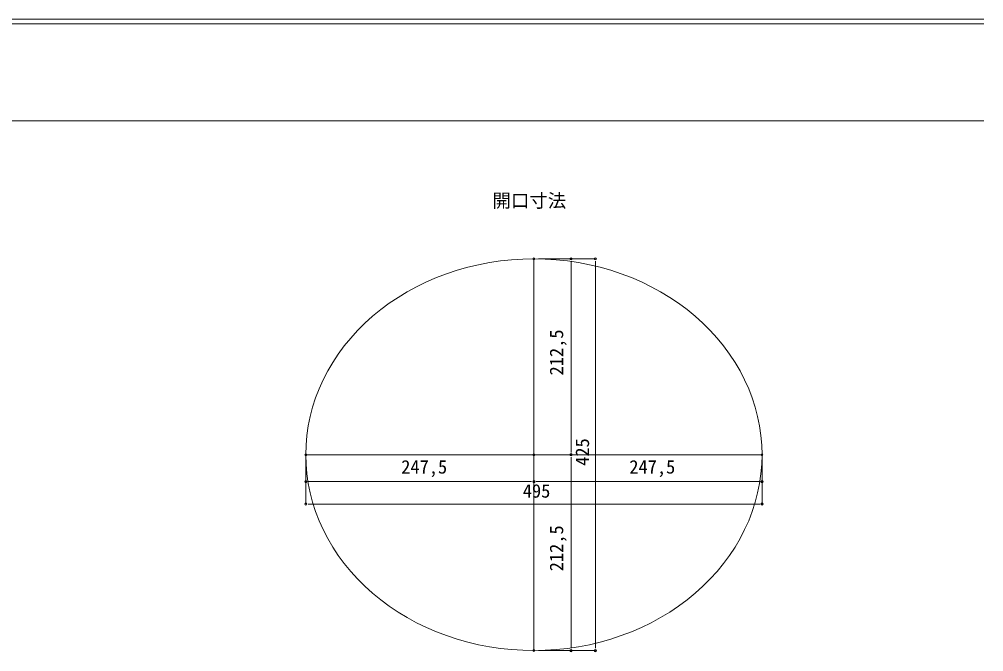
# Model space of a CAD drawing. Units: millimetres, scale not verified. Extents: x -1002 to 1010, y -687 to 676.
# Drawn here: x -44 to 1002, y -46 to 640 of the extents above; entities that cross this region are included whole.
import ezdxf
from ezdxf.enums import TextEntityAlignment as Align

# ---------------------------------------------------------------- set-up
doc = ezdxf.new("R2010")
doc.units = ezdxf.units.MM
doc.header["$LTSCALE"] = 5
doc.header["$PDMODE"] = 32
doc.header["$PDSIZE"] = 2
doc.layers.add('0-0', color=7, linetype='Continuous', lineweight=15)
doc.layers.add('F-0', color=7, linetype='Continuous', lineweight=15)
doc.styles.add('ＭＳ ゴシック', font='')
doc.styles.get('ＭＳ ゴシック').set_extended_font_data('MS Gothic')

# ---------------------------------------------------------------- blocks, each defined once
blk = doc.blocks.new('_DOT')
at = {"layer": '0-0'}
blk.add_line((-0.5, 0), (-1, 0), dxfattribs=at)
blk.add_circle((0, 0), 0.25, dxfattribs=at)
blk.add_circle((0, 0), 0.25, dxfattribs=at)

msp = doc.modelspace()

# ---------------------------------------------------------------- linework, layer by layer
at = {"layer": 'F-0'}
for p, q in [((1002.034, 640.036), (-1002.086, 640.036)), ((1002.034, 635.036), (-1002.086, 635.036)), ((1002.034, 530.036), (-1002.086, 530.036)), ((518.957, 380.126), (580.721, 380.126)), ((518.957, 380.126), (554.341, 380.126)), ((554.341, 375.126), (554.341, 172.626)), ((580.721, 375.126), (580.721, -39.874)), ((518.957, 167.626), (554.341, 167.626)), ((518.957, 167.626), (554.341, 167.626)), ((266.457, 162.626), (266.457, 114.107)), ((266.457, 162.626), (266.457, 138.489)), ((513.957, 162.626), (513.957, 138.489)), ((513.957, 162.626), (513.957, 138.489)), ((554.341, 162.626), (554.341, -39.874)), ((761.457, 162.626), (761.457, 138.489)), ((761.457, 162.626), (761.457, 114.107)), ((271.457, 138.489), (508.957, 138.489)), ((518.957, 138.489), (756.457, 138.489)), ((271.457, 114.107), (756.457, 114.107)), ((518.957, -44.874), (580.721, -44.874)), ((518.957, -44.874), (554.341, -44.874))]:
    msp.add_line(p, q, dxfattribs=at)
at = {"layer": 'F-0', "color": 8, "lineweight": 18}
for p, q in [((513.957, -44.874), (513.957, 380.126)), ((761.457, 167.626), (266.457, 167.626))]:
    msp.add_line(p, q, dxfattribs=at)
at = {"layer": 'F-0', "lineweight": 18}
for points in [[(761.462, 167.626), (761.162, 178.056), (760.262, 188.456), (758.782, 198.806), (756.702, 209.086), (754.042, 219.256), (750.802, 229.316), (746.992, 239.216), (742.622, 248.946), (737.692, 258.486), (732.232, 267.796), (726.242, 276.876), (719.742, 285.686), (712.752, 294.216), (705.282, 302.436), (697.342, 310.336), (688.962, 317.886), (680.172, 325.076), (670.972, 331.886), (661.392, 338.306), (651.462, 344.316), (641.202, 349.896), (630.632, 355.036), (619.782, 359.726), (608.672, 363.946), (597.342, 367.706), (585.802, 370.976), (574.092, 373.756), (562.242, 376.046), (550.272, 377.826), (538.212, 379.106), (526.102, 379.866), (513.962, 380.126), (501.812, 379.866), (489.702, 379.106), (477.642, 377.826), (465.672, 376.046), (453.822, 373.756), (442.112, 370.976), (430.582, 367.706)], [(430.582, 367.706), (419.242, 363.946), (408.142, 359.726), (397.282, 355.036), (386.712, 349.896), (376.452, 344.316), (366.522, 338.306), (356.942, 331.886), (347.742, 325.076), (338.952, 317.886), (330.572, 310.336), (322.642, 302.436), (315.162, 294.216), (308.172, 285.686), (301.672, 276.876), (295.682, 267.796), (290.222, 258.486), (285.302, 248.946), (280.922, 239.216), (277.112, 229.316), (273.872, 219.256), (271.212, 209.086), (269.132, 198.806), (267.652, 188.456), (266.752, 178.056), (266.462, 167.626), (266.752, 157.196), (267.652, 146.796), (269.132, 136.446), (271.212, 126.166), (273.872, 115.996), (277.112, 105.936), (280.922, 96.036), (285.302, 86.306), (290.222, 76.771), (295.682, 67.454), (301.672, 58.379), (308.172, 49.567), (315.162, 41.04), (322.642, 32.818)], [(726.242, 58.379), (732.232, 67.454), (737.692, 76.771), (742.622, 86.306), (746.992, 96.036), (750.802, 105.936), (754.042, 115.996), (756.702, 126.166), (758.782, 136.446), (760.262, 146.796), (761.162, 157.196), (761.462, 167.626)], [(322.642, 32.818), (330.572, 24.92), (338.952, 17.366), (347.742, 10.174), (356.942, 3.361), (366.522, -3.055), (376.452, -9.061), (386.712, -14.641), (397.282, -19.782), (408.142, -24.472), (419.242, -28.698), (430.582, -32.452), (442.112, -35.724), (453.822, -38.506), (465.672, -40.791), (477.642, -42.574), (489.702, -43.851), (501.812, -44.618), (513.962, -44.874), (526.102, -44.618), (538.212, -43.851), (550.272, -42.574), (562.242, -40.791), (574.092, -38.506), (585.802, -35.724), (597.342, -32.452), (608.672, -28.698), (619.782, -24.472), (630.632, -19.782), (641.202, -14.641), (651.462, -9.061), (661.392, -3.055), (670.972, 3.361), (680.172, 10.174), (688.962, 17.366), (697.342, 24.92), (705.282, 32.818), (712.752, 41.04), (719.742, 49.567), (726.242, 58.379)]]:
    msp.add_lwpolyline(points, dxfattribs=at)
at = {"layer": 'F-0'}
for p in [(513.957, 380.126), (266.457, 167.626), (513.957, 167.626), (513.957, 167.626), (554.341, 167.626), (761.457, 167.626), (513.957, 138.489), (761.457, 138.489), (761.457, 114.107), (513.957, -44.874), (554.341, -44.874), (580.721, -44.874)]:
    msp.add_point(p, dxfattribs=at)

# ---------------------------------------------------------------- block references
at = {"layer": 'F-0', "xscale": 5, "yscale": 5}
for p, rotation in [((554.341, 380.126), 90), ((580.721, 380.126), 90), ((554.341, 167.626), 270), ((554.341, 167.626), 90), ((266.457, 138.489), 180), ((513.957, 138.489), 180), ((266.457, 114.107), 180), ((554.341, -44.874), 270), ((580.721, -44.874), 270)]:
    msp.add_blockref('_DOT', p, dxfattribs=dict(at, rotation=rotation))
for p in [(513.957, 138.489), (761.457, 138.489), (761.457, 114.107)]:
    msp.add_blockref('_DOT', p, dxfattribs=at)

# ---------------------------------------------------------------- texts
at = {"layer": 'F-0', "style": 'ＭＳ ゴシック'}
for s, p in [('開口寸法', (468.948, 431.551)), ('247,5', (369.966, 142.702)), ('247,5', (617.466, 142.702)), ('495', (501.87, 116.607))]:
    msp.add_text(s, height=14.66, dxfattribs=at).set_placement(p, align=Align.BOTTOM_LEFT)
for s, p in [('212,5', (550.128, 253.635)), ('425', (578.221, 155.539)), ('212,5', (550.128, 41.135))]:
    msp.add_text(s, height=14.66, rotation=90, dxfattribs=at).set_placement(p, align=Align.BOTTOM_LEFT)

doc.saveas('drawing.dxf')
